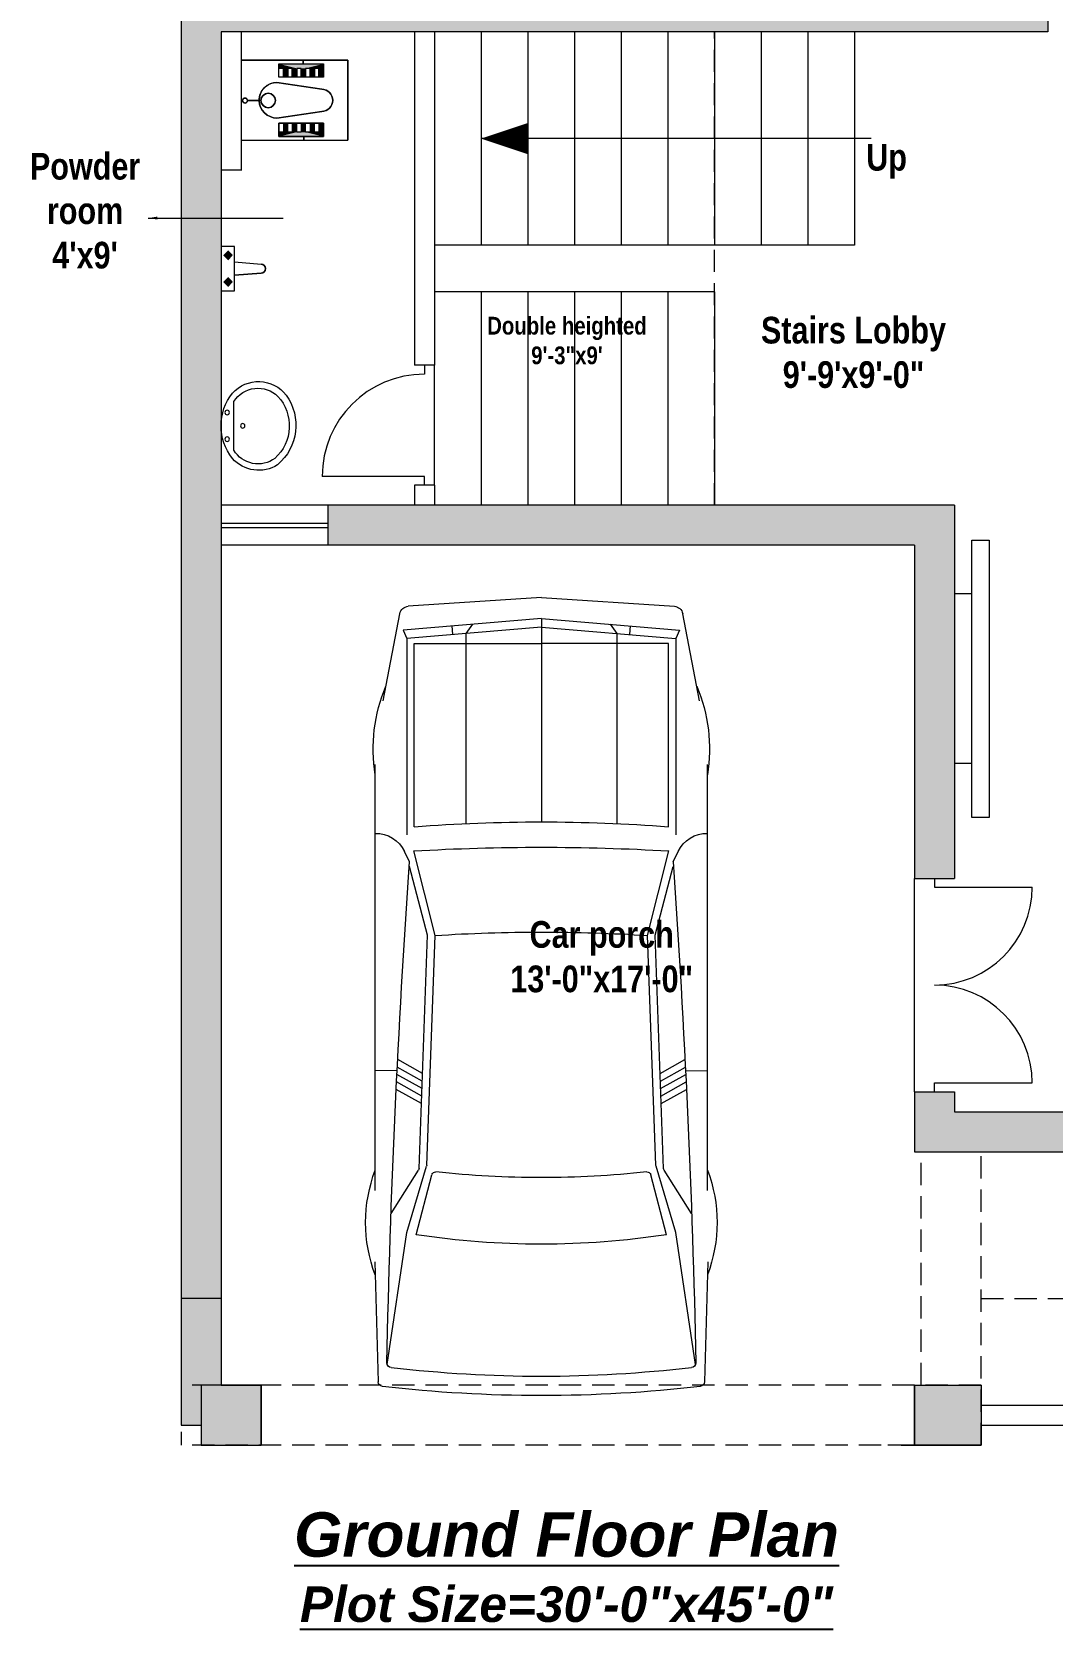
# Model space of a CAD drawing. Header units: inches. Extents: x 22513 to 23848, y -2930 to -2337.
# Drawn here: x 22513.4 to 22742.9, y -2926.9 to -2567.6 of the extents above; entities that cross this region are included whole.
import ezdxf

# ---------------------------------------------------------------- set-up
doc = ezdxf.new("R2010")
doc.units = ezdxf.units.IN
doc.header["$LTSCALE"] = 10
doc.header["$MEASUREMENT"] = 0
doc.linetypes.add('DASHED', pattern=[0.75, 0.5, -0.25])
for name, color, linetype, lineweight in [('FURN', 144, 'Continuous', 18), ('FURNITURE', 144, 'Continuous', 9), ('line', 7, 'Continuous', 13)]:
    doc.layers.add(name, color=color, linetype=linetype, lineweight=lineweight)
doc.layers.add('text', color=7, linetype='Continuous')
doc.styles.add('DETAIL', font='arial.ttf', dxfattribs={"height": 6})
doc.styles.add('ROM', font='timesi.ttf', dxfattribs={"height": 5.5})
doc.styles.add('TECH', font='techb___.ttf', dxfattribs={"height": 2.5})
doc.dimstyles.new('DETAIL', dxfattribs={"dimtxt": 4, "dimasz": 2, "dimexe": 1, "dimexo": 5, "dimgap": 0.5, "dimtad": 0, "dimzin": 3, "dimlunit": 4, "dimtxsty": 'DETAIL', "dimblk": 'ARCHTICK', "dimcen": 0.25, "dimdle": 1, "dimclrd": 256, "dimclre": 256, "dimclrt": 256, "dimadec": 1, "dimazin": 0, "dimtfac": 0.66, "dimtmove": 1, "dimatfit": 3, "dimfxl": 1, "dimtolj": 1, "dimlwd": -1, "dimlwe": -1, "dimarcsym": 0})

# ---------------------------------------------------------------- blocks, each defined once
blk = doc.blocks.new('FURN-G96')
at = {"layer": 'FURNITURE', "color": 7, "linetype": 'Continuous'}
for p, q in [((818.55535, 658.683538), (818.55535, 655.683538)), ((828.55535, 658.683538), (818.55535, 658.683538)), ((819.55535, 658.683538), (819.55535, 656.683538)), ((820.55535, 656.683538), (820.55535, 658.683538)), ((821.55535, 658.683538), (821.55535, 656.683538)), ((822.55535, 656.683538), (822.55535, 658.683538)), ((823.55535, 658.683538), (823.55535, 656.683538)), ((824.55535, 656.683538), (824.55535, 658.683538)), ((825.55535, 658.683538), (825.55535, 656.683538)), ((826.55535, 656.683538), (826.55535, 658.683538)), ((827.55535, 658.683538), (827.55535, 656.683538)), ((828.55535, 655.683538), (828.55535, 658.683538)), ((819.55535, 656.683538), (818.55535, 656.683538)), ((818.55535, 655.683538), (828.55535, 655.683538)), ((821.55535, 656.683538), (820.55535, 656.683538)), ((823.55535, 656.683538), (822.55535, 656.683538)), ((825.55535, 656.683538), (824.55535, 656.683538)), ((827.55535, 656.683538), (826.55535, 656.683538))]:
    blk.add_line(p, q, dxfattribs=at)
blk = doc.blocks.new('FURN-G97')
at = {"layer": 'FURNITURE', "color": 7, "linetype": 'Continuous'}
for p, q in [((818.55535, 672.040704), (828.55535, 672.040704)), ((818.55535, 669.040704), (818.55535, 672.040704)), ((828.55535, 672.040704), (828.55535, 669.040704)), ((819.55535, 671.040704), (818.55535, 671.040704)), ((828.55535, 669.040704), (818.55535, 669.040704)), ((819.55535, 669.040704), (819.55535, 671.040704)), ((821.55535, 671.040704), (820.55535, 671.040704)), ((820.55535, 671.040704), (820.55535, 669.040704)), ((821.55535, 669.040704), (821.55535, 671.040704)), ((823.55535, 671.040704), (822.55535, 671.040704)), ((822.55535, 671.040704), (822.55535, 669.040704)), ((823.55535, 669.040704), (823.55535, 671.040704)), ((825.55535, 671.040704), (824.55535, 671.040704)), ((824.55535, 671.040704), (824.55535, 669.040704)), ((825.55535, 669.040704), (825.55535, 671.040704)), ((827.55535, 671.040704), (826.55535, 671.040704)), ((826.55535, 671.040704), (826.55535, 669.040704)), ((827.55535, 669.040704), (827.55535, 671.040704))]:
    blk.add_line(p, q, dxfattribs=at)
blk = doc.blocks.new('FURN-G95')
at = {"layer": 'FURNITURE', "color": 7, "linetype": 'Continuous'}
for p, q in [((810.027911, 672.862121), (834.027911, 672.862121)), ((810.027911, 672.862121), (810.027911, 654.862121)), ((834.027911, 672.862121), (834.027911, 654.862121)), ((818.106559, 667.862121), (828.165507, 666.345551)), ((818.106559, 659.862121), (828.165507, 661.345551)), ((810.027911, 654.862121), (834.027911, 654.862121))]:
    blk.add_line(p, q, dxfattribs=at)
at = {"layer": 'FURNITURE', "color": 134, "linetype": 'Continuous'}
blk.add_lwpolyline([(834.027911, 672.862121), (823.977689, 672.862121), (823.977689, 672.040704), (828.55535, 672.040704), (828.55535, 669.040704), (818.55535, 669.040704), (818.55535, 672.040704), (823.977689, 672.040704), (823.977689, 672.862121), (810.027911, 672.862121), (810.027911, 663.827956), (810.371015, 663.826799, -0.957718), (811.480135, 663.823059), (814.106846, 663.814202, -0.417727), (818.106559, 667.862121), (828.165507, 666.345551, -1), (828.165507, 661.345551), (818.106559, 659.862121, -0.410709), (814.106846, 663.814202), (811.480135, 663.823059, -1.020109), (810.370413, 663.800963, -0.011641), (810.371015, 663.826799), (810.027911, 663.827956), (810.027911, 654.862121), (824.134795, 654.862121), (824.154829, 655.683538), (818.55535, 655.683538), (818.55535, 658.683538), (828.55535, 658.683538), (828.55535, 655.683538), (824.154829, 655.683538), (824.134795, 654.862121), (834.027911, 654.862121)], format="xyb", close=True, dxfattribs=at)
at = {"layer": 'FURNITURE', "color": 133, "linetype": 'Continuous'}
blk.add_lwpolyline([(828.165507, 666.345551), (818.106559, 667.862121, 1), (818.106559, 659.862121), (828.165507, 661.345551, 1)], format="xyb", close=True, dxfattribs=at)
at = {"layer": 'FURNITURE', "color": 8, "linetype": 'Continuous'}
for points in [[(817.763178, 663.812848, 1), (814.508162, 663.812848, 1)], [(811.480574, 663.800963, 1), (810.370413, 663.800963, 1)]]:
    blk.add_lwpolyline(points, format="xyb", close=True, dxfattribs=at)
at = {"layer": 'FURNITURE', "color": 7, "linetype": 'Continuous'}
for centre, radius in [((816.13567, 663.812848), 1.627508), ((810.925494, 663.800963), 0.555081)]:
    blk.add_circle(centre, radius, dxfattribs=at)
for centre, radius, start, end in [((818.106559, 663.862121), 4, 90, 270), ((828.165507, 663.845551), 2.5, 270, 90)]:
    blk.add_arc(centre, radius, start, end, dxfattribs=at)
at = {"layer": 'FURNITURE', "color": 133, "linetype": 'Continuous'}
for points in [[(818.55535, 672.040704), (818.55535, 671.040704), (819.55535, 671.040704)], [(818.55535, 672.040704), (819.55535, 671.040704), (820.55535, 671.040704)], [(818.55535, 672.040704), (820.55535, 671.040704), (821.55535, 671.040704)], [(818.55535, 672.040704), (821.55535, 671.040704), (822.55535, 671.040704)], [(818.55535, 672.040704), (822.55535, 671.040704), (823.55535, 671.040704)], [(828.55535, 672.040704), (818.55535, 672.040704), (823.55535, 671.040704)], [(828.55535, 672.040704), (823.55535, 671.040704), (824.55535, 671.040704)], [(824.55535, 671.040704), (825.55535, 671.040704), (828.55535, 672.040704)], [(825.55535, 671.040704), (826.55535, 671.040704), (828.55535, 672.040704)], [(826.55535, 671.040704), (827.55535, 671.040704), (828.55535, 672.040704)], [(827.55535, 671.040704), (828.55535, 669.040704), (828.55535, 672.040704)], [(819.55535, 671.040704), (819.55535, 669.040704), (820.55535, 669.040704)], [(819.55535, 671.040704), (820.55535, 669.040704), (820.55535, 671.040704)], [(821.55535, 671.040704), (821.55535, 669.040704), (822.55535, 669.040704)], [(821.55535, 671.040704), (822.55535, 669.040704), (822.55535, 671.040704)], [(823.55535, 671.040704), (823.55535, 669.040704), (824.55535, 669.040704)], [(823.55535, 671.040704), (824.55535, 669.040704), (824.55535, 671.040704)], [(825.55535, 671.040704), (825.55535, 669.040704), (826.55535, 669.040704)], [(825.55535, 671.040704), (826.55535, 669.040704), (826.55535, 671.040704)], [(827.55535, 671.040704), (827.55535, 669.040704), (828.55535, 669.040704)], [(820.55535, 656.683538), (820.55535, 658.683538), (819.55535, 658.683538)], [(820.55535, 656.683538), (819.55535, 658.683538), (819.55535, 656.683538)], [(822.55535, 656.683538), (822.55535, 658.683538), (821.55535, 658.683538)], [(822.55535, 656.683538), (821.55535, 658.683538), (821.55535, 656.683538)], [(824.55535, 656.683538), (824.55535, 658.683538), (823.55535, 658.683538)], [(824.55535, 656.683538), (823.55535, 658.683538), (823.55535, 656.683538)], [(826.55535, 656.683538), (826.55535, 658.683538), (825.55535, 658.683538)], [(826.55535, 656.683538), (825.55535, 658.683538), (825.55535, 656.683538)], [(828.55535, 658.683538), (827.55535, 658.683538), (827.55535, 656.683538)], [(828.55535, 655.683538), (828.55535, 658.683538), (827.55535, 656.683538)], [(819.55535, 656.683538), (818.55535, 656.683538), (818.55535, 655.683538)], [(820.55535, 656.683538), (819.55535, 656.683538), (818.55535, 655.683538)], [(821.55535, 656.683538), (820.55535, 656.683538), (818.55535, 655.683538)], [(822.55535, 656.683538), (821.55535, 656.683538), (818.55535, 655.683538)], [(823.55535, 656.683538), (822.55535, 656.683538), (818.55535, 655.683538)], [(823.55535, 656.683538), (818.55535, 655.683538), (828.55535, 655.683538)], [(828.55535, 655.683538), (824.55535, 656.683538), (823.55535, 656.683538)], [(828.55535, 655.683538), (825.55535, 656.683538), (824.55535, 656.683538)], [(828.55535, 655.683538), (826.55535, 656.683538), (825.55535, 656.683538)], [(828.55535, 655.683538), (827.55535, 656.683538), (826.55535, 656.683538)]]:
    blk.add_solid(points, dxfattribs=at)
at = {"layer": 'FURNITURE'}
for name in ['FURN-G97', 'FURN-G96']:
    blk.add_blockref(name, (0, 0), dxfattribs=at)
blk = doc.blocks.new('A$C6AC06583')
at = {"layer": 'line', "color": 150}
for p, q in [((3, 48), (6, 48)), ((3, 0), (3, 48)), ((6, 48), (6, 0)), ((3, 38.69), (0, 38.69)), ((3, 9.31), (0, 9.31)), ((6, 0), (3, 0))]:
    blk.add_line(p, q, dxfattribs=at)
blk = doc.blocks.new('A$C4F207090')
at = {"layer": 'FURN'}
for p, q in [((35.56, 161.56), (8.63, 159.78)), ((35.56, 161.56), (62.5, 159.78)), ((3.52, 140.67), (6.94, 158.28)), ((35.56, 157.34), (7.61, 154.95)), ((35.56, 155.57), (8.35, 153.24)), ((17.64, 154.04), (17.49, 155.8)), ((21.61, 156.15), (20.25, 154.26)), ((35.56, 157.34), (63.51, 154.95)), ((35.56, 157.34), (35.56, 155.57)), ((35.56, 155.57), (62.77, 153.24)), ((35.56, 155.57), (35.56, 116.15)), ((49.52, 156.15), (50.87, 154.26)), ((53.48, 154.04), (53.63, 155.8)), ((67.6, 140.67), (64.19, 158.28)), ((7.61, 154.95), (8.35, 153.24)), ((8.35, 153.24), (8.35, 113.5)), ((9.83, 152.27), (35.56, 152.27)), ((9.83, 115.17), (9.83, 152.27)), ((20.25, 154.26), (20.25, 115.8)), ((61.29, 152.27), (35.56, 152.27)), ((50.87, 154.26), (50.87, 115.8)), ((61.29, 115.17), (61.29, 152.27)), ((63.51, 154.95), (62.77, 153.24)), ((62.77, 153.24), (62.77, 113.5)), ((1.94, 41.51), (1.94, 127.77)), ((69.18, 41.51), (69.18, 127.77)), ((8.91, 108.08), (7.89, 110.17)), ((14.06, 93.14), (9.74, 110.27)), ((57.06, 93.14), (61.38, 110.27)), ((62.22, 108.08), (63.23, 110.17)), ((12.54, 93.2), (8.85, 107.14)), ((58.58, 93.2), (62.27, 107.14)), ((10.82, 45.98), (12.54, 93.2)), ((12.37, 46.65), (14.06, 93.14)), ((58.76, 46.65), (57.06, 93.14)), ((60.3, 45.98), (58.58, 93.2)), ((11.52, 65.19), (6.49, 68.01)), ((59.6, 65.19), (64.64, 68.01)), ((6.38, 65.82), (1.94, 65.73)), ((11.41, 62.16), (6.34, 65)), ((11.46, 63.68), (6.41, 66.5)), ((59.66, 63.68), (64.71, 66.5)), ((59.71, 62.16), (64.79, 65)), ((64.75, 65.82), (69.18, 65.73)), ((11.3, 59.14), (6.19, 62)), ((11.35, 60.65), (6.26, 63.5)), ((59.77, 60.65), (64.86, 63.5)), ((59.82, 59.14), (64.93, 62)), ((5.14, 36.88), (10.7, 45.61)), ((8.32, 33.05), (12.33, 46.47)), ((62.8, 33.05), (58.79, 46.47)), ((65.98, 36.88), (60.42, 45.61)), ((10.26, 32.58), (13.42, 44.72)), ((60.87, 32.58), (57.7, 44.72)), ((4.35, 6.29), (8.32, 33.05)), ((66.77, 6.29), (62.8, 33.05)), ((1.87, 27.08), (2.54, 2.81)), ((69.25, 27.08), (68.59, 2.81))]:
    blk.add_line(p, q, dxfattribs=at)
for centre, radius, start, end in [((8.75, 157.94), 1.84, 93.7811, 169.3139), ((62.38, 157.94), 1.84, 10.6861, 86.2189), ((34.18, 130.9), 32.66, 157.0755, 189.2138), ((36.94, 130.9), 32.66, 350.7862, 22.9245), ((2.06, 107.33), 6.49, 25.9403, 91.0334), ((35.56, -224.13), 340.27, 90, 94.3371), ((35.56, -224.13), 340.27, 85.6629, 90), ((69.07, 107.33), 6.49, 88.9666, 154.0597), ((35.56, -333.52), 444.53, 90, 93.3301), ((35.56, -333.52), 444.53, 86.6699, 90), ((2073.68, -36.73), 2069.85, 175.98818, 178.79918), ((-2002.56, -36.73), 2069.85, 1.20082, 4.01183), ((35.56, -238.84), 332.68, 90, 93.7057), ((35.56, -238.84), 332.68, 86.2943, 90), ((29.78, 35.04), 29.79, 159.1924, 200.8384), ((10.07, 46.01), 0.749, 327.5181, 357.9131), ((11.62, 46.68), 0.749, 343.3499, 357.9131), ((14.15, 44.54), 0.749, 83.8241, 165.3875), ((35.56, 242.44), 198.31, 263.8241, 270), ((35.56, 242.44), 198.31, 270, 276.1759), ((56.98, 44.54), 0.749, 14.6125, 96.1759), ((59.5, 46.68), 0.749, 182.0869, 196.6501), ((61.05, 46.01), 0.749, 182.0869, 212.4819), ((41.34, 35.04), 29.79, 339.1617, 20.8076), ((35.56, 198.23), 167.57, 261.3143, 270), ((35.56, 198.23), 167.57, 270, 278.6857), ((5.26, 6.63), 0.973, 178.7992, 263.2659), ((65.86, 6.63), 0.973, 276.7341, 1.2008), ((35.56, 263.23), 259.36, 263.2659, 270), ((35.56, 263.23), 259.36, 270, 276.7341), ((3.51, 2.84), 0.973, 181.5669, 263.3503), ((35.56, 277.76), 277.76, 263.3503, 270), ((35.56, 277.76), 277.76, 270, 276.6497), ((67.61, 2.84), 0.973, 276.6497, 358.4331)]:
    blk.add_arc(centre, radius, start, end, dxfattribs=at)
blk = doc.blocks.new('FURN-G98')
at = {"layer": 'FURNITURE', "color": 1, "linetype": 'Continuous'}
blk.add_line((867.673189, 659.27866), (867.673189, 648.278812), dxfattribs=at)
for centre in [(866.173189, 656.77866), (869.673128, 653.778721), (866.173189, 650.778721)]:
    blk.add_circle(centre, 0.5, dxfattribs=at)
for centre, radius, start, end in [((873.265024, 655.968662), 7.8163, 57.012296, 139.055862), ((873.124514, 655.949619), 6.387447, 53.629163, 148.588197), ((870.111383, 653.686008), 11.533569, 323.756458, 50.028127), ((876.518831, 653.776676), 11.720215, 141.386282, 218.875925), ((870.312021, 653.786716), 9.845939, 317.647236, 47.905256), ((873.219522, 651.608158), 7.800024, 221.687136, 322.568114), ((873.089006, 651.754307), 6.435084, 212.689741, 314.36115)]:
    blk.add_arc(centre, radius, start, end, dxfattribs=at)
blk = doc.blocks.new('_ArchTick')
at = {"color": 0, "linetype": 'ByBlock', "const_width": 0.15}
blk.add_lwpolyline([(-0.5, -0.5), (0.5, 0.5)], dxfattribs=at)

msp = doc.modelspace()

# ---------------------------------------------------------------- hatches: boundary and pattern name
at = {"layer": 'line'}
h = msp.add_hatch(color=38, dxfattribs=at)
h.paths.add_polyline_path([(22555.991, -2852.517), (22546.991, -2852.517), (22546.991, -2881.017), (22551.491, -2881.017), (22551.491, -2872.017), (22555.991, -2872.017)])
h.paths.add_polyline_path([(22564.991, -2872.017), (22551.491, -2872.017), (22551.491, -2885.517), (22564.991, -2885.517)])
h.paths.add_polyline_path([(22726.991, -2872.017), (22711.991, -2872.017), (22711.991, -2885.517), (22726.991, -2885.517)])
h.paths.add_polyline_path([(22555.991, -2683.079), (22555.991, -2674.079), (22555.991, -2567.579), (22741.991, -2567.579), (22741.991, -2558.579), (22620.491, -2558.579), (22620.491, -2554.079), (22615.991, -2554.079), (22615.991, -2558.579), (22555.991, -2558.579), (22555.991, -2474.579), (22581.491, -2474.579), (22581.491, -2470.079), (22555.991, -2470.079), (22555.991, -2345.579), (22615.991, -2345.579), (22620.491, -2345.579), (22620.491, -2336.579), (22546.991, -2336.579), (22546.991, -2852.517), (22555.991, -2852.517)])
h.paths.add_polyline_path([(22656.491, -2381.579), (22620.491, -2381.579), (22615.991, -2381.579), (22615.991, -2386.079), (22615.991, -2470.079), (22611.491, -2470.079), (22611.491, -2474.579), (22615.991, -2474.579), (22615.991, -2518.079), (22620.491, -2518.079), (22620.491, -2390.579), (22656.491, -2390.579)], flags=17)
h.paths.add_polyline_path([(22797.491, -2381.579), (22788.491, -2381.579), (22752.491, -2381.579), (22752.491, -2390.579), (22788.491, -2390.579), (22788.491, -2558.579), (22783.991, -2558.579), (22783.991, -2567.579), (22825.991, -2567.579), (22825.991, -2558.579), (22797.491, -2558.579)])
h.paths.add_polyline_path([(22911.491, -2336.579), (22756.991, -2336.579), (22756.991, -2345.579), (22902.491, -2345.579), (22902.491, -2381.579), (22902.491, -2450.699), (22911.491, -2450.699)])
h.paths.add_polyline_path([(22911.491, -2498.699), (22902.491, -2498.699), (22902.491, -2558.579), (22873.991, -2558.579), (22873.991, -2567.579), (22902.491, -2567.579), (22902.491, -2572.829), (22911.491, -2572.829)])
h.paths.add_polyline_path([(22911.491, -2668.829), (22902.491, -2668.829), (22902.491, -2810.517), (22859.741, -2810.517), (22859.741, -2819.517), (22911.491, -2819.517)])
h.paths.add_polyline_path([(22763.741, -2810.517), (22720.991, -2810.517), (22720.991, -2806.017), (22711.991, -2806.017), (22711.991, -2819.517), (22763.741, -2819.517)])
h.paths.add_polyline_path([(22720.991, -2674.079), (22579.991, -2674.079), (22579.991, -2683.079), (22711.991, -2683.079), (22711.991, -2758.017), (22720.991, -2758.017)], flags=17)

# ---------------------------------------------------------------- linework, layer by layer
at = {"layer": 'FURNITURE', "color": 7, "linetype": 'Continuous'}
for p, q in [((22557.491, -2616.829), (22558.491, -2617.829)), ((22558.491, -2617.829), (22557.491, -2618.829)), ((22558.991, -2619.329), (22564.991, -2619.829)), ((22557.491, -2622.829), (22558.491, -2623.829)), ((22558.991, -2622.329), (22564.991, -2621.829)), ((22558.491, -2623.829), (22557.491, -2624.829))]:
    msp.add_line(p, q, dxfattribs=at)
msp.add_lwpolyline([(22555.991, -2615.829), (22555.991, -2625.829), (22558.991, -2625.829), (22558.991, -2615.829)], close=True, dxfattribs=at)
at = {"layer": 'FURNITURE', "color": 51, "linetype": 'Continuous'}
msp.add_lwpolyline([(22564.991, -2621.829), (22558.991, -2622.329), (22558.991, -2619.329), (22564.991, -2619.829, -1)], format="xyb", close=True, dxfattribs=at)
at = {"layer": 'FURNITURE', "color": 7, "linetype": 'Continuous'}
msp.add_arc((22564.991, -2620.829), 1, 270, 90, dxfattribs=at)
at = {"layer": 'FURNITURE', "color": 162, "linetype": 'Continuous'}
msp.add_solid([(22557.491, -2618.829), (22556.491, -2617.829), (22558.491, -2617.829), (22557.491, -2616.829)], dxfattribs=at)
at = {"layer": 'FURNITURE', "color": 1, "linetype": 'Continuous'}
msp.add_solid([(22558.491, -2623.829), (22557.491, -2624.829), (22557.491, -2622.829), (22556.491, -2623.829)], dxfattribs=at)
at = {"layer": 'line'}
for p, q in [((22546.991, -2336.579), (22546.991, -2852.517)), ((22741.991, -2558.579), (22741.991, -2567.579)), ((22555.991, -2567.579), (22555.991, -2674.079)), ((22720.991, -2674.079), (22555.991, -2674.079)), ((22720.991, -2674.079), (22720.991, -2758.017)), ((22555.991, -2678.079), (22579.991, -2678.079)), ((22555.991, -2679.079), (22579.991, -2679.079)), ((22555.991, -2683.079), (22555.991, -2852.517)), ((22711.991, -2683.079), (22555.991, -2683.079)), ((22711.991, -2683.079), (22711.991, -2758.017)), ((22711.991, -2758.017), (22720.991, -2758.017)), ((22711.991, -2806.017), (22720.991, -2806.017)), ((22711.991, -2806.017), (22711.991, -2819.517)), ((22720.991, -2806.017), (22720.991, -2810.517)), ((22720.991, -2810.517), (22902.491, -2810.517)), ((22711.991, -2819.517), (22911.491, -2819.517)), ((22555.991, -2852.517), (22546.991, -2852.517))]:
    msp.add_line(p, q, dxfattribs=at)
at = {"layer": 'line', "color": 251}
for p, q in [((22560.491, -2567.579), (22555.991, -2567.579)), ((22560.491, -2567.579), (22560.491, -2598.786)), ((22560.491, -2598.701), (22555.991, -2598.701))]:
    msp.add_line(p, q, dxfattribs=at)
at = {"layer": 'line', "color": 0}
for p, q in [((22741.991, -2567.579), (22555.991, -2567.579)), ((22555.991, -2674.079), (22555.991, -2683.079)), ((22579.991, -2674.079), (22579.991, -2683.079)), ((22716.491, -2758.017), (22716.491, -2760.017)), ((22716.491, -2760.017), (22738.491, -2760.017)), ((22716.491, -2806.017), (22716.491, -2804.017)), ((22716.491, -2804.017), (22738.491, -2804.017))]:
    msp.add_line(p, q, dxfattribs=at)
at = {"layer": 'line', "color": 8}
for p, q in [((22599.491, -2567.579), (22599.491, -2642.579)), ((22603.991, -2567.579), (22603.991, -2642.579)), ((22614.491, -2567.579), (22614.491, -2615.579)), ((22624.991, -2567.579), (22624.991, -2615.579)), ((22635.491, -2567.579), (22635.491, -2615.579)), ((22645.991, -2567.579), (22645.991, -2615.579)), ((22656.491, -2567.579), (22656.491, -2615.579)), ((22666.991, -2567.579), (22666.991, -2615.579)), ((22666.991, -2567.579), (22666.991, -2615.579)), ((22677.491, -2567.579), (22677.491, -2615.579)), ((22687.991, -2567.579), (22687.991, -2615.579)), ((22698.491, -2567.579), (22698.491, -2615.579)), ((22698.491, -2567.579), (22698.491, -2615.579)), ((22702.226, -2591.579), (22614.491, -2591.579)), ((22698.491, -2615.579), (22603.991, -2615.579)), ((22666.991, -2626.079), (22603.991, -2626.079)), ((22614.491, -2626.079), (22614.491, -2674.079)), ((22624.991, -2626.079), (22624.991, -2674.079)), ((22635.491, -2626.079), (22635.491, -2674.079)), ((22645.991, -2626.079), (22645.991, -2674.079)), ((22656.491, -2626.079), (22656.491, -2674.079)), ((22666.991, -2626.079), (22666.991, -2674.079)), ((22666.991, -2626.079), (22666.991, -2674.079)), ((22603.991, -2642.579), (22599.491, -2642.579)), ((22601.741, -2642.579), (22601.741, -2644.579)), ((22603.991, -2669.579), (22603.991, -2642.579)), ((22601.741, -2667.579), (22578.741, -2667.579)), ((22599.491, -2669.579), (22599.491, -2674.079)), ((22603.991, -2669.579), (22599.491, -2669.579)), ((22601.741, -2669.579), (22601.741, -2667.579)), ((22603.991, -2669.579), (22603.991, -2674.079)), ((22711.991, -2806.017), (22711.991, -2758.017)), ((22546.991, -2852.517), (22546.991, -2881.017)), ((22555.991, -2852.517), (22555.991, -2872.017)), ((22555.991, -2872.017), (22564.991, -2872.017)), ((22564.991, -2872.017), (22564.991, -2885.517)), ((22711.991, -2872.017), (22711.991, -2885.517)), ((22711.991, -2872.017), (22726.991, -2872.017)), ((22726.991, -2872.017), (22726.991, -2885.517)), ((22726.991, -2876.517), (22902.491, -2876.517)), ((22546.991, -2881.017), (22551.491, -2881.017)), ((22551.491, -2881.017), (22551.491, -2885.517)), ((22726.991, -2881.017), (22911.491, -2881.017)), ((22551.491, -2885.517), (22564.991, -2885.517)), ((22711.991, -2885.517), (22705.991, -2885.517)), ((22708.991, -2885.517), (22711.991, -2885.517)), ((22708.991, -2885.517), (22726.991, -2885.517))]:
    msp.add_line(p, q, dxfattribs=at)
at = {"layer": 'line', "color": 1, "linetype": 'DASHED'}
msp.add_line((22666.991, -2674.079), (22666.991, -2567.579), dxfattribs=at)
at = {"layer": 'line', "linetype": 'DASHED'}
for p, q in [((22713.491, -2872.017), (22713.491, -2819.517)), ((22726.991, -2885.517), (22726.991, -2819.517)), ((22546.991, -2852.517), (22546.991, -2852.517)), ((22546.991, -2852.517), (22546.991, -2885.517)), ((22726.991, -2852.517), (22941.491, -2852.517)), ((22726.991, -2872.017), (22546.991, -2872.017)), ((22726.991, -2885.517), (22546.991, -2885.517))]:
    msp.add_line(p, q, dxfattribs=at)
at = {"layer": 'line', "color": 8}
msp.add_lwpolyline([(22614.491, -2591.579, 0, 7, 0), (22624.991, -2591.579, 7, 7, 0)], format="xyseb", dxfattribs=at)
at = {"layer": 'line'}
for points in [[(22551.491, -2885.517), (22564.991, -2885.517), (22564.991, -2872.017), (22551.491, -2872.017)], [(22711.991, -2872.017), (22726.991, -2872.017), (22726.991, -2885.517), (22711.991, -2885.517)]]:
    msp.add_lwpolyline(points, close=True, dxfattribs=at)
at = {"layer": 'line', "color": 8}
msp.add_arc((22601.741, -2667.579), 23, 90, 180, dxfattribs=at)
at = {"layer": 'line', "color": 0}
for centre, start, end in [((22716.491, -2760.017), 270, 0), ((22716.491, -2804.017), 0, 90)]:
    msp.add_arc(centre, 22, start, end, dxfattribs=at)

# ---------------------------------------------------------------- block references
at = {"layer": 'FURNITURE'}
msp.add_blockref('FURN-G95', (21750.463, -3246.813), dxfattribs=at)
at = {"layer": 'FURNITURE', "xscale": -1, "rotation": 180}
msp.add_blockref('FURN-G98', (21691.192, -2002.425), dxfattribs=at)
at = {"layer": 'FURNITURE', "xscale": -1.11149999999543, "yscale": 1.11149999999634, "zscale": 1.111499999999999}
msp.add_blockref('A$C4F207090', (22667.574, -2874.398), dxfattribs=at)
at = {"layer": 'line', "color": 0, "xscale": 1.299999999999271, "yscale": 1.300000000000181, "zscale": 1.3}
msp.add_blockref('A$C6AC06583', (22720.991, -2744.297), dxfattribs=at)

# ---------------------------------------------------------------- texts
at = {"layer": 'line', "color": 1, "linetype": 'DASHED', "insert": (22633.81, -2631.673), "char_height": 4, "attachment_point": 2, "style": 'TECH'}
msp.add_mtext('Double heighted\\P9\'-3"x9\'', dxfattribs=at)
at = {"layer": 'text', "char_height": 6, "attachment_point": 2, "style": 'TECH'}
for s, insert in [('Up', (22705.724, -2592.776)), ("Powder\\Proom\\P4'x9'", (22525.398, -2594.794)), ('Stairs Lobby\\P9\'-9\'x9\'-0"', (22698.278, -2631.673)), ('Car porch\\P13\'-0"x17\'-0"', (22641.628, -2767.629))]:
    msp.add_mtext(s, dxfattribs=dict(at, insert=insert))
at = {"layer": 'text', "insert": (22633.714, -2900.648), "char_height": 10, "width": 201.4375, "attachment_point": 2, "style": 'ROM'}
msp.add_mtext('{\\fArial|b1|i1|c0|p34;\\LGround Floor Plan\\P\\H0.8x;Plot Size=30\'-0"x45\'-0"}', dxfattribs=at)

# ---------------------------------------------------------------- leaders
at = {"layer": 'line'}
msp.add_leader([(22539.621, -2609.461), (22569.991, -2609.461)], dimstyle='DETAIL', override={"dimgap": 0.5, "dimtad": 0}, dxfattribs=at)

doc.saveas('drawing.dxf')
